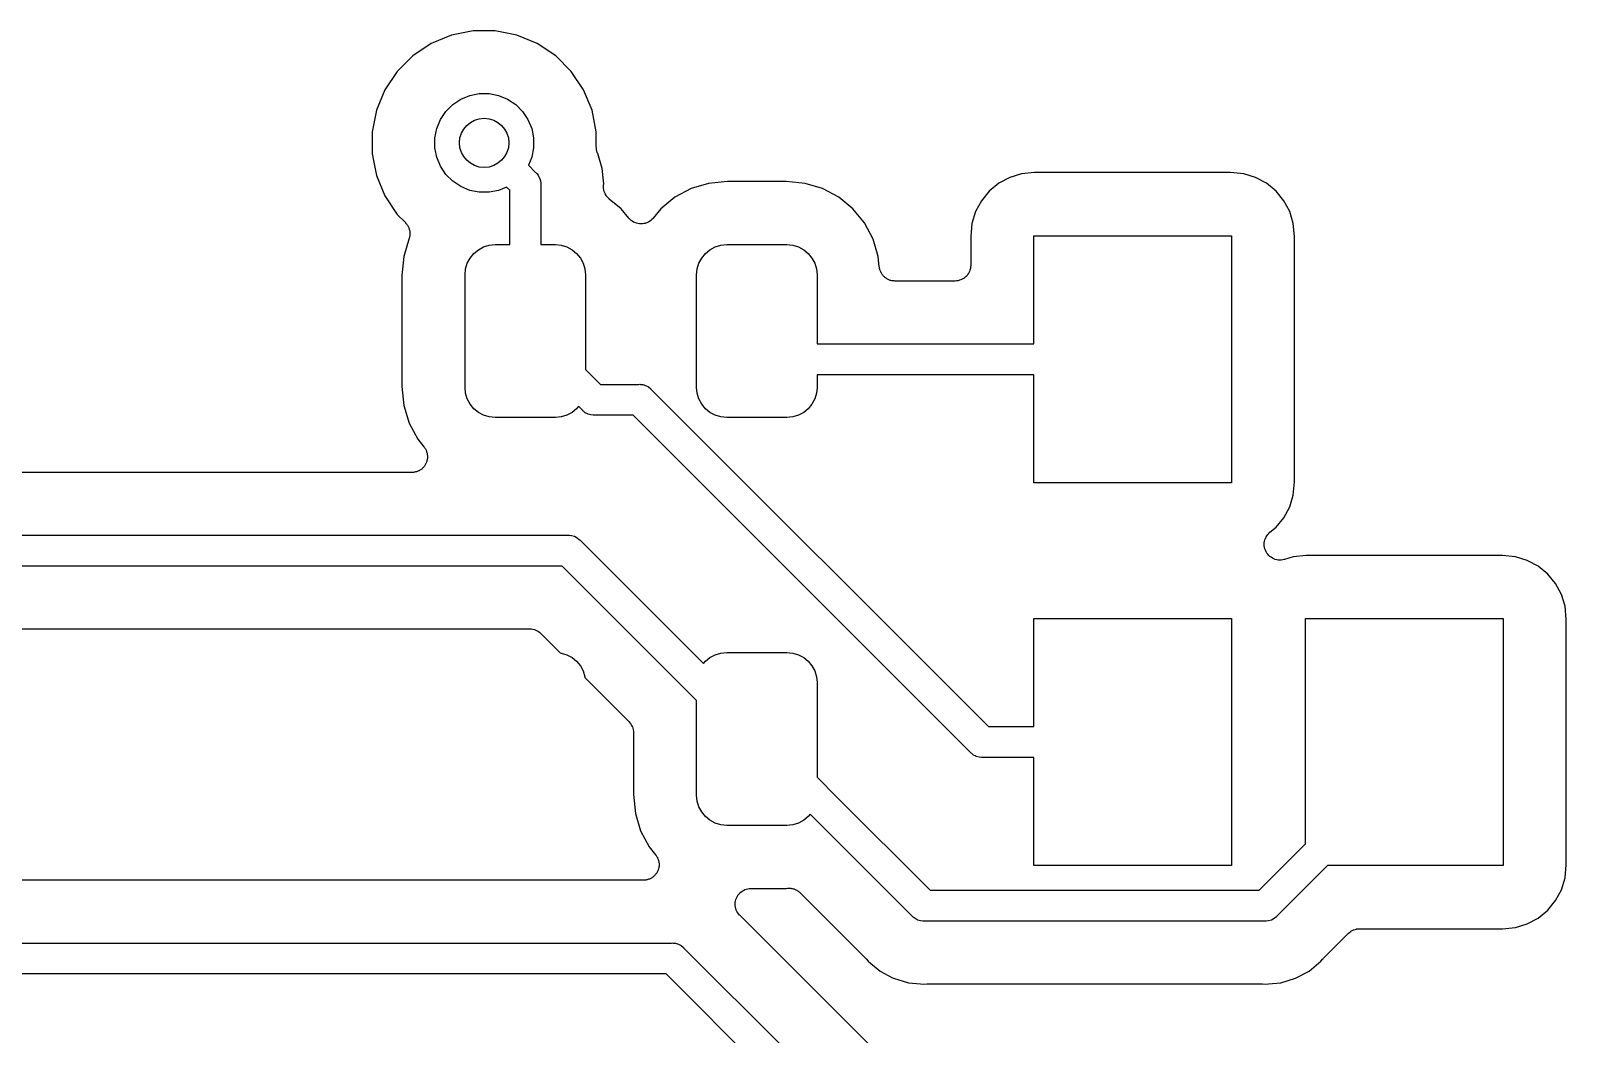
# Model space of a CAD drawing. Extents: x 3.65 to 7.93, y -5.83 to -2.58.
# Drawn here: x 7.0455 to 7.5349, y -4.8342 to -4.5142 of the extents above; entities that cross this region are included whole.
import ezdxf

# ---------------------------------------------------------------- set-up
doc = ezdxf.new("R2010")
doc.units = 0
doc.header["$MEASUREMENT"] = 0
doc.layers.add('BLACK', color=7, linetype='CONTINUOUS')

msp = doc.modelspace()

# ---------------------------------------------------------------- linework, layer by layer
at = {"layer": 'BLACK', "linetype": 'CONTINUOUS'}
for p, q in [((7.17957, -4.51563), (7.17307, -4.51832)), ((7.18648, -4.51425), (7.17957, -4.51563)), ((7.19352, -4.51425), (7.18648, -4.51425)), ((7.20043, -4.51563), (7.19352, -4.51425)), ((7.20693, -4.51832), (7.20043, -4.51563)), ((7.16721, -4.52223), (7.16223, -4.52721)), ((7.17307, -4.51832), (7.16721, -4.52223)), ((7.21279, -4.52223), (7.20693, -4.51832)), ((7.21777, -4.52721), (7.21279, -4.52223)), ((7.16223, -4.52721), (7.15832, -4.53307)), ((7.22168, -4.53307), (7.21777, -4.52721)), ((7.15832, -4.53307), (7.15563, -4.53957)), ((7.17996, -4.53777), (7.18254, -4.53604)), ((7.18254, -4.53604), (7.18541, -4.53486)), ((7.18541, -4.53486), (7.18845, -4.53425)), ((7.18845, -4.53425), (7.19155, -4.53425)), ((7.19155, -4.53425), (7.19459, -4.53486)), ((7.19459, -4.53486), (7.19746, -4.53604)), ((7.19746, -4.53604), (7.20004, -4.53777)), ((7.22437, -4.53957), (7.22168, -4.53307)), ((7.15563, -4.53957), (7.15425, -4.54648)), ((7.17604, -4.54254), (7.17777, -4.53996)), ((7.17777, -4.53996), (7.17996, -4.53777)), ((7.20004, -4.53777), (7.20223, -4.53996)), ((7.20223, -4.53996), (7.20396, -4.54254)), ((7.22575, -4.54648), (7.22437, -4.53957)), ((7.15425, -4.54648), (7.15425, -4.55352)), ((7.17425, -4.54845), (7.17486, -4.54541)), ((7.17486, -4.54541), (7.17604, -4.54254)), ((7.20396, -4.54254), (7.20514, -4.54541)), ((7.20514, -4.54541), (7.20575, -4.54845)), ((7.22575, -4.55136), (7.22575, -4.54648)), ((7.17425, -4.55155), (7.17425, -4.54845)), ((7.17486, -4.55459), (7.17425, -4.55155)), ((7.20575, -4.55155), (7.20514, -4.55459)), ((7.20575, -4.54845), (7.20575, -4.55155)), ((7.22577, -4.55157), (7.22575, -4.55136)), ((7.22577, -4.55179), (7.22577, -4.55157)), ((7.22582, -4.55206), (7.22577, -4.55179)), ((7.15425, -4.55352), (7.15563, -4.56043)), ((7.17604, -4.55746), (7.17486, -4.55459)), ((7.20514, -4.55459), (7.20409, -4.55713)), ((7.22584, -4.55233), (7.22582, -4.55206)), ((7.22591, -4.55254), (7.22584, -4.55233)), ((7.22594, -4.55275), (7.22591, -4.55254)), ((7.22605, -4.553), (7.22594, -4.55275)), ((7.22613, -4.55327), (7.22605, -4.553)), ((7.22619, -4.55339), (7.22613, -4.55327)), ((7.22765, -4.55821), (7.22619, -4.55339)), ((7.15563, -4.56043), (7.15832, -4.56693)), ((7.17777, -4.56004), (7.17604, -4.55746)), ((7.17996, -4.56223), (7.17777, -4.56004)), ((7.20409, -4.55713), (7.2064, -4.55944)), ((7.2064, -4.55944), (7.20659, -4.55959)), ((7.20659, -4.55959), (7.20674, -4.55978)), ((7.20674, -4.55978), (7.2072, -4.56034)), ((7.2072, -4.56034), (7.20756, -4.56101)), ((7.20756, -4.56101), (7.20766, -4.5612)), ((7.20766, -4.5612), (7.20794, -4.56213)), ((7.22804, -4.5621), (7.22765, -4.55821)), ((7.35751, -4.56104), (7.35403, -4.5629)), ((7.36128, -4.5599), (7.35751, -4.56104)), ((7.36544, -4.55949), (7.36128, -4.5599)), ((7.42794, -4.55949), (7.36544, -4.55949)), ((7.43211, -4.5599), (7.42794, -4.55949)), ((7.43588, -4.56104), (7.43211, -4.5599)), ((7.43935, -4.5629), (7.43588, -4.56104)), ((7.18254, -4.56396), (7.17996, -4.56223)), ((7.18541, -4.56514), (7.18254, -4.56396)), ((7.18845, -4.56575), (7.18541, -4.56514)), ((7.19155, -4.56575), (7.18845, -4.56575)), ((7.19459, -4.56514), (7.19155, -4.56575)), ((7.19713, -4.56409), (7.19459, -4.56514)), ((7.19817, -4.56513), (7.19713, -4.56409)), ((7.19817, -4.58244), (7.19817, -4.56513)), ((7.20794, -4.56213), (7.20801, -4.56285)), ((7.20801, -4.56285), (7.20801, -4.56285)), ((7.20801, -4.56285), (7.20804, -4.56309)), ((7.20804, -4.56309), (7.20801, -4.56333)), ((7.20801, -4.56333), (7.20801, -4.58244)), ((7.22804, -4.56211), (7.22804, -4.5621)), ((7.22813, -4.56309), (7.22804, -4.56211)), ((7.22808, -4.56357), (7.22813, -4.56309)), ((7.22808, -4.56403), (7.22808, -4.56357)), ((7.22808, -4.5645), (7.22808, -4.56403)), ((7.22808, -4.56452), (7.22808, -4.5645)), ((7.22808, -4.56455), (7.22808, -4.56452)), ((7.22817, -4.565), (7.22808, -4.56455)), ((7.22826, -4.56546), (7.22817, -4.565)), ((7.22827, -4.56548), (7.22826, -4.56546)), ((7.22827, -4.56551), (7.22827, -4.56548)), ((7.22845, -4.56593), (7.22827, -4.56551)), ((7.22862, -4.56637), (7.22845, -4.56593)), ((7.22864, -4.56639), (7.22862, -4.56637)), ((7.22865, -4.56641), (7.22864, -4.56639)), ((7.2289, -4.56679), (7.22865, -4.56641)), ((7.25595, -4.5646), (7.25082, -4.56735)), ((7.26152, -4.56291), (7.25595, -4.5646)), ((7.26756, -4.56232), (7.26152, -4.56291)), ((7.28626, -4.56232), (7.26756, -4.56232)), ((7.2923, -4.56291), (7.28626, -4.56232)), ((7.29787, -4.5646), (7.2923, -4.56291)), ((7.303, -4.56735), (7.29787, -4.5646)), ((7.35099, -4.5654), (7.34849, -4.56844)), ((7.35403, -4.5629), (7.35099, -4.5654)), ((7.4424, -4.5654), (7.43935, -4.5629)), ((7.4449, -4.56844), (7.4424, -4.5654)), ((7.15832, -4.56693), (7.16223, -4.57279)), ((7.22915, -4.56718), (7.2289, -4.56679)), ((7.22917, -4.5672), (7.22915, -4.56718)), ((7.22918, -4.56722), (7.22917, -4.5672)), ((7.22951, -4.56755), (7.22918, -4.56722)), ((7.22984, -4.56788), (7.22951, -4.56755)), ((7.22987, -4.56791), (7.22984, -4.56788)), ((7.22989, -4.56793), (7.22987, -4.56791)), ((7.22987, -4.56791), (7.22987, -4.56791)), ((7.22987, -4.56791), (7.22987, -4.56791)), ((7.23368, -4.57104), (7.22989, -4.56793)), ((7.23613, -4.57403), (7.23368, -4.57104)), ((7.24632, -4.57104), (7.24387, -4.57403)), ((7.25082, -4.56735), (7.24632, -4.57104)), ((7.3075, -4.57104), (7.303, -4.56735)), ((7.31119, -4.57554), (7.3075, -4.57104)), ((7.34849, -4.56844), (7.34663, -4.57192)), ((7.44676, -4.57192), (7.4449, -4.56844)), ((7.16223, -4.57279), (7.16489, -4.57544)), ((7.16489, -4.57544), (7.16494, -4.57549)), ((7.16494, -4.57549), (7.16507, -4.57566)), ((7.16507, -4.57566), (7.16523, -4.57582)), ((7.16523, -4.57582), (7.16538, -4.57605)), ((7.16538, -4.57605), (7.16554, -4.57625)), ((7.16554, -4.57625), (7.16565, -4.57645)), ((7.16565, -4.57645), (7.16577, -4.57664)), ((7.23647, -4.57436), (7.23613, -4.57403)), ((7.2368, -4.5747), (7.23647, -4.57436)), ((7.23681, -4.57471), (7.2368, -4.5747)), ((7.23682, -4.57472), (7.23681, -4.57471)), ((7.23722, -4.57498), (7.23682, -4.57472)), ((7.23761, -4.57525), (7.23722, -4.57498)), ((7.23762, -4.57525), (7.23761, -4.57525)), ((7.23764, -4.57526), (7.23762, -4.57525)), ((7.23807, -4.57544), (7.23764, -4.57526)), ((7.23851, -4.57563), (7.23807, -4.57544)), ((7.23852, -4.57563), (7.23851, -4.57563)), ((7.23854, -4.57564), (7.23852, -4.57563)), ((7.239, -4.57573), (7.23854, -4.57564)), ((7.23946, -4.57583), (7.239, -4.57573)), ((7.23948, -4.57583), (7.23946, -4.57583)), ((7.23949, -4.57583), (7.23948, -4.57583)), ((7.23996, -4.57583), (7.23949, -4.57583)), ((7.24044, -4.57584), (7.23996, -4.57583)), ((7.24045, -4.57583), (7.24044, -4.57584)), ((7.24047, -4.57583), (7.24045, -4.57583)), ((7.24093, -4.57574), (7.24047, -4.57583)), ((7.2414, -4.57566), (7.24093, -4.57574)), ((7.24141, -4.57565), (7.2414, -4.57566)), ((7.24143, -4.57565), (7.24141, -4.57565)), ((7.24187, -4.57547), (7.24143, -4.57565)), ((7.2423, -4.57529), (7.24187, -4.57547)), ((7.24232, -4.57529), (7.2423, -4.57529)), ((7.24233, -4.57528), (7.24232, -4.57529)), ((7.24272, -4.57502), (7.24233, -4.57528)), ((7.24312, -4.57476), (7.24272, -4.57502)), ((7.24313, -4.57475), (7.24312, -4.57476)), ((7.24314, -4.57474), (7.24313, -4.57475)), ((7.24348, -4.57441), (7.24314, -4.57474)), ((7.24382, -4.57408), (7.24348, -4.57441)), ((7.24384, -4.57406), (7.24382, -4.57408)), ((7.24387, -4.57403), (7.24384, -4.57406)), ((7.24384, -4.57406), (7.24384, -4.57406)), ((7.24384, -4.57406), (7.24384, -4.57406)), ((7.31394, -4.58067), (7.31119, -4.57554)), ((7.34549, -4.57569), (7.34508, -4.57985)), ((7.34663, -4.57192), (7.34549, -4.57569)), ((7.4479, -4.57569), (7.44676, -4.57192)), ((7.44831, -4.57985), (7.4479, -4.57569)), ((7.16614, -4.58043), (7.16437, -4.58624)), ((7.16577, -4.57664), (7.16587, -4.57688)), ((7.16587, -4.57688), (7.16599, -4.57712)), ((7.16599, -4.57712), (7.16606, -4.57733)), ((7.16606, -4.57733), (7.16614, -4.57754)), ((7.16614, -4.57754), (7.16619, -4.5778)), ((7.16618, -4.58021), (7.16614, -4.58043)), ((7.16625, -4.58), (7.16618, -4.58021)), ((7.16619, -4.5778), (7.16627, -4.57806)), ((7.16627, -4.57973), (7.16625, -4.58)), ((7.16627, -4.57806), (7.16628, -4.57828)), ((7.16633, -4.57947), (7.16627, -4.57973)), ((7.16628, -4.57828), (7.16633, -4.5785)), ((7.16633, -4.5785), (7.16633, -4.57876)), ((7.16633, -4.57876), (7.16635, -4.57903)), ((7.16635, -4.57903), (7.16633, -4.57925)), ((7.16633, -4.57925), (7.16633, -4.57947)), ((7.31563, -4.58624), (7.31394, -4.58067)), ((7.34508, -4.57985), (7.34508, -4.58906)), ((7.3652, -4.61406), (7.3652, -4.57961)), ((7.3652, -4.57961), (7.42819, -4.57961)), ((7.42819, -4.57961), (7.42819, -4.65835)), ((7.44831, -4.6581), (7.44831, -4.57985)), ((7.16437, -4.58624), (7.16378, -4.59228)), ((7.18551, -4.58671), (7.18671, -4.58525)), ((7.18671, -4.58525), (7.18816, -4.58406)), ((7.18816, -4.58406), (7.18982, -4.58317)), ((7.18982, -4.58317), (7.19162, -4.58263)), ((7.19162, -4.58263), (7.19349, -4.58244)), ((7.19349, -4.58244), (7.19817, -4.58244)), ((7.20801, -4.58244), (7.21269, -4.58244)), ((7.21269, -4.58244), (7.21456, -4.58263)), ((7.21456, -4.58263), (7.21636, -4.58317)), ((7.21636, -4.58317), (7.21802, -4.58406)), ((7.21802, -4.58406), (7.21947, -4.58525)), ((7.21947, -4.58525), (7.22067, -4.58671)), ((7.25933, -4.58671), (7.26053, -4.58525)), ((7.26053, -4.58525), (7.26198, -4.58406)), ((7.26198, -4.58406), (7.26364, -4.58317)), ((7.26364, -4.58317), (7.26544, -4.58263)), ((7.26544, -4.58263), (7.26731, -4.58244)), ((7.26731, -4.58244), (7.28651, -4.58244)), ((7.28651, -4.58244), (7.28838, -4.58263)), ((7.28838, -4.58263), (7.29018, -4.58317)), ((7.29018, -4.58317), (7.29184, -4.58406)), ((7.29184, -4.58406), (7.29329, -4.58525)), ((7.29329, -4.58525), (7.29449, -4.58671)), ((7.31595, -4.58955), (7.31563, -4.58624)), ((7.1839, -4.59204), (7.18408, -4.59017)), ((7.18408, -4.59017), (7.18463, -4.58836)), ((7.18463, -4.58836), (7.18551, -4.58671)), ((7.22067, -4.58671), (7.22155, -4.58836)), ((7.22155, -4.58836), (7.2221, -4.59017)), ((7.2221, -4.59017), (7.22228, -4.59204)), ((7.25772, -4.59204), (7.2579, -4.59017)), ((7.2579, -4.59017), (7.25845, -4.58836)), ((7.25845, -4.58836), (7.25933, -4.58671)), ((7.29449, -4.58671), (7.29537, -4.58836)), ((7.29537, -4.58836), (7.29592, -4.59017)), ((7.29592, -4.59017), (7.2961, -4.59204)), ((7.316, -4.58977), (7.31595, -4.58955)), ((7.31602, -4.58999), (7.316, -4.58977)), ((7.31609, -4.59024), (7.31602, -4.58999)), ((7.31614, -4.5905), (7.31609, -4.59024)), ((7.31623, -4.59071), (7.31614, -4.5905)), ((7.31629, -4.59093), (7.31623, -4.59071)), ((7.31642, -4.59116), (7.31629, -4.59093)), ((7.34467, -4.59102), (7.34445, -4.59144)), ((7.34468, -4.59101), (7.34467, -4.59102)), ((7.34469, -4.59099), (7.34468, -4.59101)), ((7.34482, -4.59054), (7.34469, -4.59099)), ((7.34497, -4.59009), (7.34482, -4.59054)), ((7.34502, -4.58959), (7.34497, -4.59006)), ((7.34497, -4.59006), (7.34497, -4.59008)), ((7.34497, -4.59008), (7.34497, -4.59009)), ((7.34508, -4.58912), (7.34502, -4.58959)), ((7.34508, -4.58906), (7.34508, -4.58909)), ((7.34508, -4.58909), (7.34508, -4.58909)), ((7.34508, -4.58909), (7.34508, -4.58909)), ((7.34508, -4.58909), (7.34508, -4.58912)), ((7.16378, -4.59228), (7.16378, -4.62772)), ((7.1839, -4.62796), (7.1839, -4.59204)), ((7.22228, -4.59204), (7.22228, -4.62223)), ((7.25772, -4.62796), (7.25772, -4.59204)), ((7.2961, -4.59204), (7.2961, -4.61406)), ((7.31652, -4.5914), (7.31642, -4.59116)), ((7.31664, -4.59159), (7.31652, -4.5914)), ((7.31675, -4.59179), (7.31664, -4.59159)), ((7.31691, -4.592), (7.31675, -4.59179)), ((7.31706, -4.59222), (7.31691, -4.592)), ((7.31722, -4.59238), (7.31706, -4.59222)), ((7.31736, -4.59255), (7.31722, -4.59238)), ((7.31756, -4.59272), (7.31736, -4.59255)), ((7.31774, -4.59291), (7.31756, -4.59272)), ((7.31793, -4.59304), (7.31774, -4.59291)), ((7.3181, -4.59318), (7.31793, -4.59304)), ((7.31834, -4.59331), (7.3181, -4.59318)), ((7.31855, -4.59345), (7.31834, -4.59331)), ((7.31876, -4.59354), (7.31855, -4.59345)), ((7.31896, -4.59365), (7.31876, -4.59354)), ((7.31921, -4.59373), (7.31896, -4.59365)), ((7.31945, -4.59383), (7.31921, -4.59373)), ((7.31967, -4.59388), (7.31945, -4.59383)), ((7.31989, -4.59395), (7.31967, -4.59388)), ((7.32015, -4.59398), (7.31989, -4.59395)), ((7.32041, -4.59403), (7.32015, -4.59398)), ((7.32064, -4.59403), (7.32041, -4.59403)), ((7.32086, -4.59405), (7.32064, -4.59403)), ((7.32093, -4.59406), (7.32086, -4.59405)), ((7.34008, -4.59406), (7.32093, -4.59406)), ((7.34054, -4.59401), (7.34008, -4.59406)), ((7.34101, -4.59397), (7.34054, -4.59401)), ((7.34103, -4.59396), (7.34101, -4.59397)), ((7.34105, -4.59396), (7.34103, -4.59396)), ((7.3415, -4.59382), (7.34105, -4.59396)), ((7.34195, -4.59369), (7.3415, -4.59382)), ((7.34196, -4.59368), (7.34195, -4.59369)), ((7.34198, -4.59368), (7.34196, -4.59368)), ((7.3424, -4.59346), (7.34198, -4.59368)), ((7.34281, -4.59324), (7.3424, -4.59346)), ((7.34283, -4.59323), (7.34281, -4.59324)), ((7.34284, -4.59322), (7.34283, -4.59323)), ((7.34321, -4.59292), (7.34284, -4.59322)), ((7.34357, -4.59263), (7.34321, -4.59292)), ((7.34359, -4.59261), (7.34357, -4.59263)), ((7.3436, -4.5926), (7.34359, -4.59261)), ((7.3439, -4.59224), (7.3436, -4.5926)), ((7.3442, -4.59188), (7.3439, -4.59224)), ((7.34421, -4.59186), (7.3442, -4.59188)), ((7.34422, -4.59185), (7.34421, -4.59186)), ((7.34445, -4.59144), (7.34422, -4.59185)), ((7.2961, -4.61406), (7.3652, -4.61406)), ((7.22228, -4.62223), (7.22703, -4.62698)), ((7.3652, -4.6239), (7.2961, -4.6239)), ((7.2961, -4.6239), (7.2961, -4.62796)), ((7.3652, -4.65835), (7.3652, -4.6239)), ((7.16378, -4.62772), (7.16437, -4.63376)), ((7.18408, -4.62983), (7.1839, -4.62796)), ((7.18463, -4.63164), (7.18408, -4.62983)), ((7.22703, -4.62698), (7.23934, -4.62698)), ((7.23934, -4.62698), (7.23958, -4.62695)), ((7.23958, -4.62695), (7.23982, -4.62698)), ((7.23982, -4.62698), (7.23982, -4.62698)), ((7.23982, -4.62698), (7.24055, -4.62705)), ((7.24055, -4.62705), (7.24147, -4.62733)), ((7.24147, -4.62733), (7.24233, -4.62779)), ((7.24233, -4.62779), (7.24308, -4.6284)), ((7.24308, -4.6284), (7.24323, -4.62859)), ((7.24323, -4.62859), (7.35075, -4.7361)), ((7.2579, -4.62983), (7.25772, -4.62796)), ((7.25845, -4.63164), (7.2579, -4.62983)), ((7.29592, -4.62983), (7.29537, -4.63164)), ((7.2961, -4.62796), (7.29592, -4.62983)), ((7.16437, -4.63376), (7.16606, -4.63933)), ((7.18551, -4.63329), (7.18463, -4.63164)), ((7.18671, -4.63475), (7.18551, -4.63329)), ((7.18816, -4.63594), (7.18671, -4.63475)), ((7.21947, -4.63475), (7.21802, -4.63594)), ((7.22011, -4.63398), (7.21947, -4.63475)), ((7.22134, -4.63521), (7.22011, -4.63398)), ((7.25933, -4.63329), (7.25845, -4.63164)), ((7.26053, -4.63475), (7.25933, -4.63329)), ((7.26198, -4.63594), (7.26053, -4.63475)), ((7.29329, -4.63475), (7.29184, -4.63594)), ((7.29449, -4.63329), (7.29329, -4.63475)), ((7.29537, -4.63164), (7.29449, -4.63329)), ((7.16606, -4.63933), (7.16881, -4.64446)), ((7.18982, -4.63683), (7.18816, -4.63594)), ((7.19162, -4.63737), (7.18982, -4.63683)), ((7.19349, -4.63756), (7.19162, -4.63737)), ((7.21269, -4.63756), (7.19349, -4.63756)), ((7.21456, -4.63737), (7.21269, -4.63756)), ((7.21636, -4.63683), (7.21456, -4.63737)), ((7.21802, -4.63594), (7.21636, -4.63683)), ((7.22149, -4.6354), (7.22134, -4.63521)), ((7.22168, -4.63555), (7.22149, -4.6354)), ((7.22224, -4.63601), (7.22168, -4.63555)), ((7.22292, -4.63637), (7.22224, -4.63601)), ((7.2231, -4.63647), (7.22292, -4.63637)), ((7.22402, -4.63675), (7.2231, -4.63647)), ((7.22475, -4.63682), (7.22402, -4.63675)), ((7.22499, -4.63684), (7.22475, -4.63682)), ((7.22475, -4.63682), (7.22475, -4.63682)), ((7.22523, -4.63682), (7.22499, -4.63684)), ((7.23754, -4.63682), (7.22523, -4.63682)), ((7.34506, -4.74433), (7.23754, -4.63682)), ((7.26364, -4.63683), (7.26198, -4.63594)), ((7.26544, -4.63737), (7.26364, -4.63683)), ((7.26731, -4.63756), (7.26544, -4.63737)), ((7.28651, -4.63756), (7.26731, -4.63756)), ((7.28838, -4.63737), (7.28651, -4.63756)), ((7.29018, -4.63683), (7.28838, -4.63737)), ((7.29184, -4.63594), (7.29018, -4.63683)), ((7.16881, -4.64446), (7.17081, -4.64691)), ((7.17081, -4.64691), (7.17086, -4.64696)), ((7.17086, -4.64696), (7.17099, -4.64716)), ((7.17099, -4.64716), (7.17113, -4.64734)), ((7.17113, -4.64734), (7.17125, -4.64757)), ((7.17125, -4.64757), (7.17139, -4.64778)), ((7.17139, -4.64778), (7.17148, -4.648)), ((7.17148, -4.648), (7.17158, -4.64821)), ((7.17158, -4.64821), (7.17166, -4.64845)), ((7.17166, -4.64845), (7.17175, -4.64869)), ((7.17175, -4.64869), (7.17179, -4.64892)), ((7.17179, -4.64892), (7.17186, -4.64914)), ((7.17186, -4.64914), (7.17188, -4.6494)), ((7.17188, -4.6494), (7.17193, -4.64965)), ((7.17193, -4.64965), (7.17193, -4.64988)), ((7.16885, -4.6547), (7.16861, -4.65477)), ((7.16906, -4.65459), (7.16885, -4.6547)), ((7.16928, -4.6545), (7.16906, -4.65459)), ((7.16949, -4.65436), (7.16928, -4.6545)), ((7.16972, -4.65424), (7.16949, -4.65436)), ((7.1699, -4.65409), (7.16972, -4.65424)), ((7.17009, -4.65397), (7.1699, -4.65409)), ((7.17027, -4.65379), (7.17009, -4.65397)), ((7.17047, -4.65363), (7.17027, -4.65379)), ((7.17062, -4.65345), (7.17047, -4.65363)), ((7.17079, -4.65328), (7.17062, -4.65345)), ((7.17093, -4.65307), (7.17079, -4.65328)), ((7.17109, -4.65287), (7.17093, -4.65307)), ((7.17121, -4.65267), (7.17109, -4.65287)), ((7.17134, -4.65247), (7.17121, -4.65267)), ((7.17144, -4.65224), (7.17134, -4.65247)), ((7.17156, -4.65202), (7.17144, -4.65224)), ((7.17163, -4.65179), (7.17156, -4.65202)), ((7.17172, -4.65158), (7.17163, -4.65179)), ((7.17177, -4.65133), (7.17172, -4.65158)), ((7.17185, -4.65108), (7.17177, -4.65133)), ((7.17187, -4.65085), (7.17185, -4.65108)), ((7.17192, -4.65062), (7.17187, -4.65085)), ((7.17195, -4.65011), (7.17192, -4.65037)), ((7.17192, -4.65037), (7.17192, -4.65062)), ((7.17193, -4.64988), (7.17195, -4.65011)), ((7.16695, -4.65508), (6.83239, -4.65508)), ((7.16718, -4.65506), (7.16695, -4.65508)), ((7.16742, -4.65506), (7.16718, -4.65506)), ((7.16767, -4.65501), (7.16742, -4.65506)), ((7.16792, -4.65498), (7.16767, -4.65501)), ((7.16814, -4.65492), (7.16792, -4.65498)), ((7.16838, -4.65487), (7.16814, -4.65492)), ((7.16861, -4.65477), (7.16838, -4.65487)), ((7.42819, -4.65835), (7.3652, -4.65835)), ((7.4479, -4.66227), (7.44831, -4.6581)), ((7.44676, -4.66604), (7.4479, -4.66227)), ((7.4449, -4.66951), (7.44676, -4.66604)), ((7.44013, -4.67448), (7.44047, -4.67414)), ((7.44047, -4.67414), (7.4424, -4.67256)), ((7.4424, -4.67256), (7.4449, -4.66951)), ((6.82204, -4.67508), (7.21667, -4.67508)), ((7.21667, -4.67508), (7.21691, -4.67505)), ((7.21691, -4.67505), (7.21715, -4.67508)), ((7.21715, -4.67508), (7.21715, -4.67508)), ((7.21715, -4.67508), (7.21787, -4.67515)), ((7.21787, -4.67515), (7.2188, -4.67543)), ((7.2188, -4.67543), (7.21966, -4.67589)), ((7.21966, -4.67589), (7.22041, -4.6765)), ((7.22041, -4.6765), (7.22056, -4.67669)), ((7.22056, -4.67669), (7.25989, -4.71602)), ((7.43866, -4.67797), (7.43867, -4.6775)), ((7.43866, -4.67847), (7.43866, -4.67797)), ((7.43866, -4.67848), (7.43866, -4.67847)), ((7.43866, -4.67847), (7.43866, -4.67847)), ((7.43875, -4.67895), (7.43866, -4.67848)), ((7.43867, -4.67749), (7.43876, -4.67701)), ((7.43867, -4.6775), (7.43867, -4.67749)), ((7.43867, -4.6775), (7.43867, -4.6775)), ((7.43885, -4.67943), (7.43875, -4.67895)), ((7.43876, -4.67701), (7.43886, -4.67654)), ((7.43886, -4.67654), (7.43905, -4.67608)), ((7.43886, -4.67654), (7.43886, -4.67654)), ((7.43886, -4.67654), (7.43886, -4.67654)), ((7.43905, -4.67608), (7.43923, -4.67564)), ((7.43923, -4.67564), (7.43924, -4.67564)), ((7.43924, -4.67563), (7.43952, -4.67522)), ((7.43924, -4.67564), (7.43924, -4.67563)), ((7.43952, -4.67522), (7.43978, -4.67483)), ((7.43978, -4.67483), (7.44013, -4.67448)), ((7.43978, -4.67483), (7.43978, -4.67483)), ((7.43978, -4.67483), (7.43978, -4.67483)), ((7.43903, -4.67988), (7.43885, -4.67943)), ((7.43885, -4.67943), (7.43885, -4.67943)), ((7.43885, -4.67943), (7.43885, -4.67943)), ((7.43921, -4.68033), (7.43903, -4.67988)), ((7.43922, -4.68034), (7.43921, -4.68033)), ((7.43921, -4.68033), (7.43921, -4.68033)), ((7.43949, -4.68076), (7.43922, -4.68034)), ((7.43975, -4.68115), (7.43949, -4.68076)), ((7.44009, -4.68149), (7.43975, -4.68115)), ((7.43975, -4.68115), (7.43975, -4.68115)), ((7.43975, -4.68115), (7.43975, -4.68115)), ((7.44043, -4.68184), (7.44009, -4.68149)), ((7.44044, -4.68185), (7.44043, -4.68184)), ((7.44043, -4.68184), (7.44043, -4.68184)), ((7.44082, -4.68211), (7.44044, -4.68185)), ((7.44124, -4.68239), (7.44082, -4.68211)), ((7.44124, -4.6824), (7.44124, -4.68239)), ((7.44124, -4.68239), (7.44124, -4.68239)), ((7.44169, -4.68258), (7.44124, -4.6824)), ((7.44213, -4.68278), (7.44169, -4.68258)), ((7.44214, -4.68278), (7.44213, -4.68278)), ((7.44262, -4.68288), (7.44214, -4.68278)), ((7.44214, -4.68278), (7.44214, -4.68278)), ((7.44309, -4.68298), (7.44262, -4.68288)), ((7.4431, -4.68298), (7.44309, -4.68298)), ((7.44309, -4.68298), (7.44309, -4.68298)), ((7.44357, -4.68298), (7.4431, -4.68298)), ((7.44406, -4.68299), (7.44357, -4.68298)), ((7.44407, -4.68299), (7.44406, -4.68299)), ((7.44453, -4.6829), (7.44407, -4.68299)), ((7.44407, -4.68299), (7.44407, -4.68299)), ((7.44502, -4.68281), (7.44453, -4.6829)), ((7.44503, -4.68281), (7.44502, -4.68281)), ((7.44509, -4.68279), (7.44503, -4.68281)), ((7.44503, -4.68281), (7.44503, -4.68281)), ((7.44503, -4.68281), (7.44503, -4.68281)), ((7.44789, -4.68194), (7.44509, -4.68279)), ((7.45206, -4.68153), (7.44789, -4.68194)), ((7.51456, -4.68153), (7.45206, -4.68153)), ((7.51872, -4.68194), (7.51456, -4.68153)), ((7.52249, -4.68309), (7.51872, -4.68194)), ((7.52597, -4.68494), (7.52249, -4.68309)), ((7.21487, -4.68492), (6.82024, -4.68492)), ((7.25772, -4.72777), (7.21487, -4.68492)), ((7.52901, -4.68744), (7.52597, -4.68494)), ((7.53151, -4.69049), (7.52901, -4.68744)), ((7.53337, -4.69396), (7.53151, -4.69049)), ((7.53451, -4.69773), (7.53337, -4.69396)), ((7.53492, -4.7019), (7.53451, -4.69773)), ((7.3652, -4.7361), (7.3652, -4.70165)), ((7.3652, -4.70165), (7.42819, -4.70165)), ((7.42819, -4.70165), (7.42819, -4.78039)), ((7.45181, -4.77343), (7.45181, -4.70165)), ((7.45181, -4.70165), (7.5148, -4.70165)), ((7.5148, -4.70165), (7.5148, -4.78039)), ((7.53492, -4.78015), (7.53492, -4.7019)), ((6.82147, -4.70492), (7.20452, -4.70492)), ((7.20452, -4.70492), (7.20453, -4.70492)), ((7.20453, -4.70492), (7.20453, -4.70492)), ((7.20453, -4.70492), (7.20453, -4.70492)), ((7.20453, -4.70492), (7.20459, -4.70492)), ((7.20459, -4.70492), (7.20505, -4.70497)), ((7.20505, -4.70497), (7.2055, -4.70502)), ((7.2055, -4.70502), (7.20553, -4.70503)), ((7.20553, -4.70503), (7.20556, -4.70503)), ((7.20556, -4.70503), (7.206, -4.70517)), ((7.206, -4.70517), (7.20644, -4.70531)), ((7.20644, -4.70531), (7.20646, -4.70532)), ((7.20646, -4.70532), (7.20649, -4.70533)), ((7.20649, -4.70533), (7.20689, -4.70555)), ((7.20689, -4.70555), (7.2073, -4.70577)), ((7.2073, -4.70577), (7.20732, -4.70578)), ((7.20732, -4.70578), (7.20734, -4.7058)), ((7.20734, -4.7058), (7.20769, -4.70609)), ((7.20769, -4.70609), (7.20805, -4.70639)), ((7.20805, -4.70639), (7.21426, -4.7126)), ((7.21426, -4.7126), (7.21456, -4.71263)), ((7.21456, -4.71263), (7.21636, -4.71317)), ((7.21636, -4.71317), (7.21802, -4.71406)), ((7.26198, -4.71406), (7.26364, -4.71317)), ((7.26364, -4.71317), (7.26544, -4.71263)), ((7.26544, -4.71263), (7.26731, -4.71244)), ((7.26731, -4.71244), (7.28651, -4.71244)), ((7.28651, -4.71244), (7.28838, -4.71263)), ((7.28838, -4.71263), (7.29018, -4.71317)), ((7.29018, -4.71317), (7.29184, -4.71406)), ((7.21802, -4.71406), (7.21947, -4.71525)), ((7.21947, -4.71525), (7.22067, -4.71671)), ((7.22067, -4.71671), (7.22155, -4.71836)), ((7.22155, -4.71836), (7.2221, -4.72017)), ((7.25989, -4.71602), (7.26053, -4.71525)), ((7.26053, -4.71525), (7.26198, -4.71406)), ((7.29184, -4.71406), (7.29329, -4.71525)), ((7.29329, -4.71525), (7.29449, -4.71671)), ((7.29449, -4.71671), (7.29537, -4.71836)), ((7.29537, -4.71836), (7.29592, -4.72017)), ((7.2221, -4.72017), (7.22213, -4.72046)), ((7.22213, -4.72046), (7.23613, -4.73447)), ((7.29592, -4.72017), (7.2961, -4.72204)), ((7.2961, -4.72204), (7.2961, -4.75223)), ((7.25772, -4.75796), (7.25772, -4.72777)), ((7.23613, -4.73447), (7.23614, -4.73448)), ((7.23614, -4.73448), (7.23614, -4.73448)), ((7.23614, -4.73448), (7.23614, -4.73448)), ((7.23614, -4.73448), (7.23618, -4.73452)), ((7.23618, -4.73452), (7.23647, -4.73488)), ((7.23647, -4.73488), (7.23676, -4.73523)), ((7.23676, -4.73523), (7.23677, -4.73526)), ((7.23677, -4.73526), (7.23679, -4.73528)), ((7.23679, -4.73528), (7.237, -4.73569)), ((7.237, -4.73569), (7.23722, -4.7361)), ((7.23722, -4.7361), (7.23723, -4.73612)), ((7.23723, -4.73612), (7.23724, -4.73614)), ((7.23724, -4.73614), (7.23737, -4.73659)), ((7.23737, -4.73659), (7.2375, -4.73703)), ((7.2375, -4.73703), (7.2375, -4.73706)), ((7.2375, -4.73706), (7.23751, -4.73708)), ((7.23751, -4.73708), (7.23755, -4.73754)), ((7.23755, -4.73754), (7.2376, -4.738)), ((7.35075, -4.7361), (7.3652, -4.7361)), ((7.2376, -4.738), (7.2376, -4.75772)), ((7.34521, -4.74452), (7.34506, -4.74433)), ((7.3454, -4.74467), (7.34521, -4.74452)), ((7.34596, -4.74514), (7.3454, -4.74467)), ((7.34652, -4.74544), (7.34596, -4.74514)), ((7.34681, -4.74559), (7.34652, -4.74544)), ((7.34774, -4.74587), (7.34681, -4.74559)), ((7.34847, -4.74594), (7.34774, -4.74587)), ((7.34871, -4.74597), (7.34847, -4.74594)), ((7.34847, -4.74594), (7.34847, -4.74594)), ((7.34895, -4.74594), (7.34871, -4.74597)), ((7.3652, -4.74594), (7.34895, -4.74594)), ((7.3652, -4.78039), (7.3652, -4.74594)), ((7.2961, -4.75223), (7.30246, -4.75859)), ((7.2376, -4.75772), (7.23819, -4.76376)), ((7.2579, -4.75983), (7.25772, -4.75796)), ((7.25845, -4.76164), (7.2579, -4.75983)), ((7.25933, -4.76329), (7.25845, -4.76164)), ((7.30246, -4.75859), (7.30246, -4.75859)), ((7.30246, -4.75859), (7.33214, -4.78827)), ((7.23819, -4.76376), (7.23988, -4.76933)), ((7.26053, -4.76475), (7.25933, -4.76329)), ((7.26198, -4.76594), (7.26053, -4.76475)), ((7.26364, -4.76683), (7.26198, -4.76594)), ((7.26544, -4.76737), (7.26364, -4.76683)), ((7.29018, -4.76683), (7.28838, -4.76737)), ((7.29184, -4.76594), (7.29018, -4.76683)), ((7.29329, -4.76475), (7.29184, -4.76594)), ((7.29393, -4.76398), (7.29329, -4.76475)), ((7.2955, -4.76555), (7.29393, -4.76398)), ((7.32645, -4.7965), (7.2955, -4.76555)), ((7.2955, -4.76555), (7.2955, -4.76555)), ((7.23988, -4.76933), (7.24262, -4.77446)), ((7.26731, -4.76756), (7.26544, -4.76737)), ((7.28651, -4.76756), (7.26731, -4.76756)), ((7.28838, -4.76737), (7.28651, -4.76756)), ((7.24262, -4.77446), (7.24463, -4.77691)), ((7.24463, -4.77691), (7.24468, -4.77696)), ((7.24468, -4.77696), (7.2448, -4.77716)), ((7.43698, -4.78827), (7.45181, -4.77343)), ((7.2448, -4.77716), (7.24495, -4.77734)), ((7.24495, -4.77734), (7.24507, -4.77757)), ((7.24507, -4.77757), (7.24521, -4.77778)), ((7.24521, -4.77778), (7.24529, -4.778)), ((7.24538, -4.78202), (7.24526, -4.78224)), ((7.24529, -4.778), (7.2454, -4.77821)), ((7.24545, -4.78179), (7.24538, -4.78202)), ((7.2454, -4.77821), (7.24548, -4.77845)), ((7.24554, -4.78158), (7.24545, -4.78179)), ((7.24548, -4.77845), (7.24557, -4.77869)), ((7.24559, -4.78133), (7.24554, -4.78158)), ((7.24557, -4.77869), (7.24561, -4.77892)), ((7.24567, -4.78108), (7.24559, -4.78133)), ((7.24561, -4.77892), (7.24568, -4.77914)), ((7.24569, -4.78085), (7.24567, -4.78108)), ((7.24568, -4.77914), (7.2457, -4.7794)), ((7.24574, -4.78062), (7.24569, -4.78085)), ((7.2457, -4.7794), (7.24575, -4.77965)), ((7.24577, -4.78011), (7.24574, -4.78037)), ((7.24574, -4.78037), (7.24574, -4.78062)), ((7.24575, -4.77965), (7.24575, -4.77988)), ((7.24575, -4.77988), (7.24577, -4.78011)), ((7.42819, -4.78039), (7.3652, -4.78039)), ((7.45877, -4.78039), (7.44267, -4.7965)), ((7.5148, -4.78039), (7.45877, -4.78039)), ((7.53451, -4.78431), (7.53492, -4.78015)), ((7.24077, -4.78508), (6.87239, -4.78508)), ((7.241, -4.78506), (7.24077, -4.78508)), ((7.24124, -4.78506), (7.241, -4.78506)), ((7.24149, -4.78501), (7.24124, -4.78506)), ((7.24174, -4.78498), (7.24149, -4.78501)), ((7.24196, -4.78492), (7.24174, -4.78498)), ((7.24219, -4.78487), (7.24196, -4.78492)), ((7.24243, -4.78477), (7.24219, -4.78487)), ((7.24267, -4.7847), (7.24243, -4.78477)), ((7.24288, -4.78459), (7.24267, -4.7847)), ((7.2431, -4.7845), (7.24288, -4.78459)), ((7.24331, -4.78436), (7.2431, -4.7845)), ((7.24353, -4.78424), (7.24331, -4.78436)), ((7.24372, -4.78409), (7.24353, -4.78424)), ((7.24391, -4.78397), (7.24372, -4.78409)), ((7.24409, -4.78379), (7.24391, -4.78397)), ((7.24429, -4.78363), (7.24409, -4.78379)), ((7.24444, -4.78345), (7.24429, -4.78363)), ((7.24461, -4.78328), (7.24444, -4.78345)), ((7.24475, -4.78307), (7.24461, -4.78328)), ((7.24491, -4.78287), (7.24475, -4.78307)), ((7.24502, -4.78267), (7.24491, -4.78287)), ((7.24516, -4.78247), (7.24502, -4.78267)), ((7.24526, -4.78224), (7.24516, -4.78247)), ((7.53337, -4.78808), (7.53451, -4.78431)), ((7.27005, -4.79215), (7.2701, -4.79167)), ((7.2701, -4.79166), (7.27024, -4.7912)), ((7.2701, -4.79167), (7.2701, -4.79166)), ((7.2701, -4.79167), (7.2701, -4.79167)), ((7.27024, -4.7912), (7.27039, -4.79074)), ((7.27039, -4.79073), (7.27062, -4.7903)), ((7.27039, -4.79074), (7.27039, -4.79073)), ((7.27039, -4.79073), (7.27039, -4.79073)), ((7.27062, -4.7903), (7.27085, -4.78988)), ((7.27085, -4.78988), (7.27086, -4.78988)), ((7.27086, -4.78987), (7.27117, -4.7895)), ((7.27086, -4.78988), (7.27086, -4.78987)), ((7.27117, -4.7895), (7.27147, -4.78913)), ((7.27147, -4.78913), (7.27148, -4.78913)), ((7.27148, -4.78912), (7.27186, -4.78882)), ((7.27148, -4.78913), (7.27148, -4.78912)), ((7.27186, -4.78882), (7.27223, -4.78852)), ((7.27223, -4.78852), (7.27224, -4.78851)), ((7.27224, -4.78851), (7.27267, -4.78828)), ((7.27224, -4.78851), (7.27224, -4.78851)), ((7.27267, -4.78828), (7.27309, -4.78806)), ((7.27309, -4.78806), (7.2731, -4.78805)), ((7.2731, -4.78805), (7.27311, -4.78805)), ((7.27311, -4.78805), (7.27356, -4.78791)), ((7.27356, -4.78791), (7.27402, -4.78778)), ((7.27402, -4.78778), (7.27403, -4.78777)), ((7.27403, -4.78777), (7.27404, -4.78777)), ((7.27404, -4.78777), (7.27451, -4.78773)), ((7.27451, -4.78773), (7.27499, -4.78768)), ((7.27499, -4.78768), (7.28626, -4.78768)), ((7.28626, -4.78768), (7.28672, -4.78764)), ((7.28672, -4.78764), (7.28679, -4.78763)), ((7.28679, -4.78763), (7.287, -4.78763)), ((7.287, -4.78763), (7.28722, -4.78761)), ((7.28722, -4.78761), (7.28749, -4.78764)), ((7.28749, -4.78764), (7.28776, -4.78764)), ((7.28776, -4.78764), (7.28798, -4.78769)), ((7.28798, -4.78769), (7.28819, -4.78771)), ((7.28819, -4.78771), (7.28845, -4.78779)), ((7.28845, -4.78779), (7.28872, -4.78784)), ((7.28872, -4.78784), (7.28892, -4.78793)), ((7.28892, -4.78793), (7.28913, -4.788)), ((7.28913, -4.788), (7.28936, -4.78812)), ((7.28936, -4.78812), (7.28961, -4.78823)), ((7.28961, -4.78823), (7.28979, -4.78835)), ((7.28979, -4.78835), (7.28999, -4.78846)), ((7.28999, -4.78846), (7.2902, -4.78863)), ((7.2902, -4.78863), (7.29042, -4.78878)), ((7.29042, -4.78878), (7.29057, -4.78894)), ((7.29057, -4.78894), (7.29074, -4.78908)), ((7.29074, -4.78908), (7.31144, -4.80977)), ((7.33214, -4.78827), (7.43698, -4.78827)), ((7.52901, -4.7946), (7.53151, -4.79156)), ((7.53151, -4.79156), (7.53337, -4.78808)), ((7.27, -4.79263), (7.27005, -4.79215)), ((7.27, -4.79264), (7.27, -4.79263)), ((7.27, -4.79265), (7.27, -4.79264)), ((7.27004, -4.79312), (7.27, -4.79265)), ((7.27008, -4.7936), (7.27004, -4.79312)), ((7.27008, -4.79361), (7.27008, -4.7936)), ((7.27008, -4.79362), (7.27008, -4.79361)), ((7.27021, -4.79406), (7.27008, -4.79362)), ((7.27035, -4.79454), (7.27021, -4.79406)), ((7.27036, -4.79454), (7.27035, -4.79454)), ((7.27036, -4.79455), (7.27036, -4.79454)), ((7.27058, -4.79498), (7.27036, -4.79455)), ((7.2708, -4.7954), (7.27058, -4.79498)), ((7.27081, -4.79541), (7.2708, -4.7954)), ((7.27081, -4.79542), (7.27081, -4.79541)), ((7.27111, -4.79579), (7.27081, -4.79542)), ((7.27141, -4.79617), (7.27111, -4.79579)), ((7.27142, -4.79618), (7.27141, -4.79617)), ((7.27146, -4.79622), (7.27142, -4.79618)), ((7.27142, -4.79618), (7.27142, -4.79618)), ((7.27142, -4.79618), (7.27142, -4.79618)), ((7.30866, -4.83341), (7.27146, -4.79622)), ((7.3266, -4.79669), (7.32645, -4.7965)), ((7.32679, -4.79684), (7.3266, -4.79669)), ((7.44251, -4.79669), (7.44176, -4.7973)), ((7.44267, -4.7965), (7.44251, -4.79669)), ((7.52597, -4.7971), (7.52901, -4.7946)), ((7.32735, -4.7973), (7.32679, -4.79684)), ((7.32802, -4.79766), (7.32735, -4.7973)), ((7.32821, -4.79776), (7.32802, -4.79766)), ((7.32913, -4.79804), (7.32821, -4.79776)), ((7.32986, -4.79811), (7.32913, -4.79804)), ((7.3301, -4.79813), (7.32986, -4.79811)), ((7.32986, -4.79811), (7.32986, -4.79811)), ((7.33034, -4.79811), (7.3301, -4.79813)), ((7.43877, -4.79811), (7.33034, -4.79811)), ((7.43902, -4.79813), (7.43877, -4.79811)), ((7.43926, -4.79811), (7.43902, -4.79813)), ((7.43998, -4.79804), (7.43926, -4.79811)), ((7.43926, -4.79811), (7.43926, -4.79811)), ((7.44091, -4.79776), (7.43998, -4.79804)), ((7.44176, -4.7973), (7.44091, -4.79776)), ((7.46588, -4.80164), (7.46624, -4.80135)), ((7.46624, -4.80135), (7.46626, -4.80134)), ((7.46626, -4.80134), (7.46628, -4.80132)), ((7.46628, -4.80132), (7.46669, -4.80111)), ((7.46669, -4.80111), (7.4671, -4.80089)), ((7.4671, -4.80089), (7.46712, -4.80088)), ((7.46712, -4.80088), (7.46715, -4.80087)), ((7.46715, -4.80087), (7.46759, -4.80074)), ((7.46759, -4.80074), (7.46803, -4.80061)), ((7.46803, -4.80061), (7.46806, -4.80061)), ((7.46806, -4.80061), (7.46809, -4.8006)), ((7.46809, -4.8006), (7.46854, -4.80056)), ((7.46854, -4.80056), (7.46901, -4.80051)), ((7.46901, -4.80051), (7.51456, -4.80051)), ((7.51456, -4.80051), (7.51872, -4.8001)), ((7.51872, -4.8001), (7.52249, -4.79896)), ((7.52249, -4.79896), (7.52597, -4.7971)), ((6.86204, -4.80508), (7.24976, -4.80508)), ((7.24976, -4.80508), (7.25, -4.80506)), ((7.25, -4.80506), (7.25024, -4.80508)), ((7.25024, -4.80508), (7.25024, -4.80508)), ((7.25024, -4.80508), (7.25096, -4.80515)), ((7.25096, -4.80515), (7.25189, -4.80543)), ((7.25189, -4.80543), (7.25275, -4.80589)), ((7.25275, -4.80589), (7.2535, -4.8065)), ((7.45768, -4.80977), (7.46547, -4.80198)), ((7.46547, -4.80198), (7.46548, -4.80197)), ((7.46548, -4.80197), (7.46552, -4.80193)), ((7.46548, -4.80197), (7.46548, -4.80197)), ((7.46548, -4.80197), (7.46548, -4.80197)), ((7.46552, -4.80193), (7.46588, -4.80164)), ((7.2535, -4.8065), (7.25365, -4.80669)), ((7.25365, -4.80669), (7.2859, -4.83894)), ((7.31144, -4.80977), (7.31149, -4.80982)), ((7.31149, -4.80982), (7.31162, -4.80999)), ((7.31162, -4.80999), (7.31177, -4.81014)), ((7.31177, -4.81014), (7.31239, -4.8109)), ((7.31239, -4.8109), (7.31315, -4.81152)), ((7.45293, -4.81401), (7.45672, -4.8109)), ((7.45672, -4.8109), (7.45735, -4.81013)), ((7.45735, -4.81013), (7.45739, -4.81008)), ((7.45739, -4.81008), (7.45754, -4.80993)), ((7.45754, -4.80993), (7.45768, -4.80977)), ((7.24796, -4.81492), (6.86024, -4.81492)), ((7.2791, -4.84606), (7.24796, -4.81492)), ((7.31315, -4.81152), (7.31619, -4.81401)), ((7.31619, -4.81401), (7.32017, -4.81614)), ((7.32017, -4.81614), (7.32052, -4.81632)), ((7.4486, -4.81632), (7.45293, -4.81401)), ((7.32052, -4.81632), (7.32521, -4.81775)), ((7.32521, -4.81775), (7.32912, -4.81813)), ((7.32912, -4.81813), (7.32912, -4.81813)), ((7.32912, -4.81813), (7.3301, -4.81823)), ((7.3301, -4.81823), (7.33108, -4.81813)), ((7.33108, -4.81813), (7.33115, -4.81813)), ((7.33115, -4.81813), (7.33136, -4.81813)), ((7.33136, -4.81813), (7.33157, -4.81811)), ((7.33157, -4.81811), (7.43755, -4.81811)), ((7.43755, -4.81811), (7.43762, -4.81811)), ((7.43762, -4.81811), (7.43783, -4.81813)), ((7.43783, -4.81813), (7.43804, -4.81813)), ((7.43804, -4.81813), (7.43902, -4.81823)), ((7.43902, -4.81823), (7.43999, -4.81813)), ((7.43999, -4.81813), (7.44, -4.81813)), ((7.44, -4.81813), (7.4439, -4.81775)), ((7.4439, -4.81775), (7.4486, -4.81632)), ((7.30866, -4.83342), (7.30866, -4.83341)), ((7.34749, -4.87224), (7.30866, -4.83342))]:
    msp.add_line(p, q, dxfattribs=at)
at = {"layer": 'BLACK'}
msp.add_circle((7.19, -4.55), 0.00787, dxfattribs=at)

doc.saveas('drawing.dxf')
